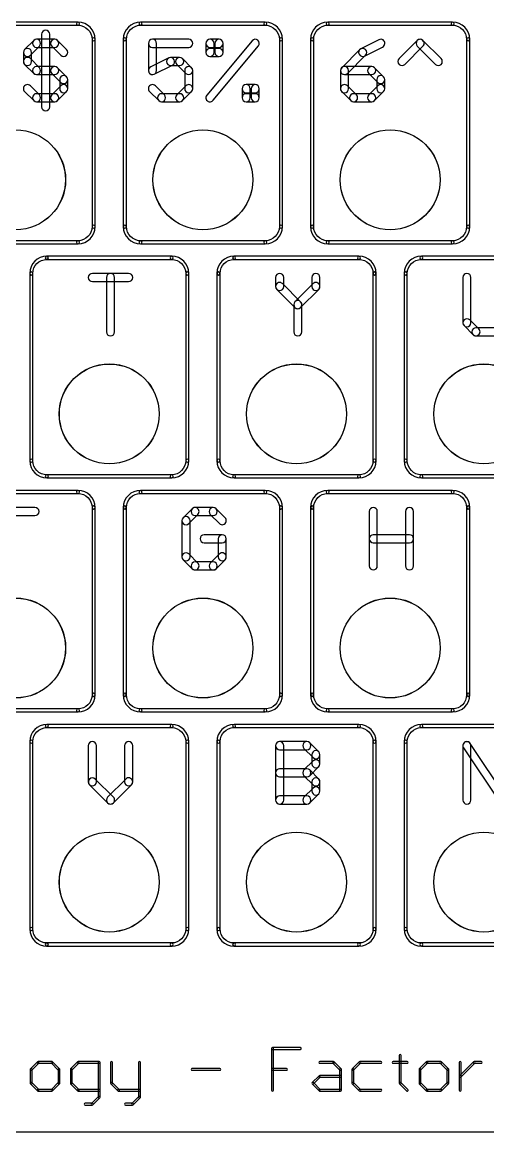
# Model space of a CAD drawing. Extents: x 1.9 to 101, y 1.3 to 100.3.
# Drawn here: x 33.92 to 52.87, y 1.27 to 46.42 of the extents above; entities that cross this region are included whole.
import ezdxf

# ---------------------------------------------------------------- set-up
doc = ezdxf.new("R2010")
doc.units = 0
doc.layers.add('20', color=7, linetype='CONTINUOUS')
doc.layers.add('25', color=6, linetype='CONTINUOUS')

msp = doc.modelspace()

# ---------------------------------------------------------------- linework, layer by layer
at = {"layer": '20'}
msp.add_line((3.175, 1.27), (99.695, 1.27), dxfattribs=at)
for centre, radius in [((33.655, 40.005), 2.0333), ((33.655, 40.005), 2.0307), ((41.275, 40.005), 2.0333), ((41.275, 40.005), 2.0307), ((48.895, 40.005), 2.0333), ((48.895, 40.005), 2.0307), ((37.465, 30.48), 2.0333), ((37.465, 30.48), 2.0307), ((45.085, 30.48), 2.0333), ((45.085, 30.48), 2.0307), ((52.705, 30.48), 2.0333), ((52.705, 30.48), 2.0307), ((33.655, 20.955), 2.0333), ((33.655, 20.955), 2.0307), ((41.275, 20.955), 2.0333), ((41.275, 20.955), 2.0307), ((48.895, 20.955), 2.0333), ((48.895, 20.955), 2.0307), ((37.465, 11.43), 2.0333), ((37.465, 11.43), 2.0307), ((45.085, 11.43), 2.0333), ((45.085, 11.43), 2.0307), ((52.705, 11.43), 2.0333), ((52.705, 11.43), 2.0307)]:
    msp.add_circle(centre, radius, dxfattribs=at)
at = {"layer": '25'}
for points in [[(36.195, 46.4185), (31.115, 46.4185, 1), (31.115, 46.2915), (36.195, 46.2915, 1)], [(34.7097, 45.9254), (34.7097, 42.9765, 1), (35.0399, 42.9765), (35.0399, 45.9254, 1)], [(36.7665, 45.72, 1), (36.8935, 45.72, 0.4142), (36.195, 46.4185, 1), (36.195, 46.2915, -0.4142)], [(38.735, 46.2915, 1), (38.735, 46.4185, 0.4142), (38.0365, 45.72, 1), (38.1635, 45.72, -0.4142)], [(43.815, 46.4185), (38.735, 46.4185, 1), (38.735, 46.2915), (43.815, 46.2915, 1)], [(44.3865, 45.72, 1), (44.5135, 45.72, 0.4142), (43.815, 46.4185, 1), (43.815, 46.2915, -0.4142)], [(46.355, 46.2915, 1), (46.355, 46.4185, 0.4142), (45.6565, 45.72, 1), (45.7835, 45.72, -0.4142)], [(51.435, 46.4185), (46.355, 46.4185, 1), (46.355, 46.2915), (51.435, 46.2915, 1)], [(52.0065, 45.72, 1), (52.1335, 45.72, 0.4142), (51.435, 46.4185, 1), (51.435, 46.2915, -0.4142)], [(34.2543, 45.0714), (34.623, 45.44, 1), (34.3895, 45.6735), (34.0209, 45.3049, 1)], [(34.5062, 45.3917), (35.2434, 45.3917, 1), (35.2434, 45.7219), (34.5062, 45.7219, 1)], [(35.1267, 45.44), (35.4953, 45.0714, 1), (35.7288, 45.3049), (35.3602, 45.6735, 1)], [(36.8935, 38.1), (36.8935, 45.72, 1), (36.7665, 45.72), (36.7665, 38.1, 1)], [(38.0365, 45.72), (38.0365, 38.1, 1), (38.1635, 38.1), (38.1635, 45.72, 1)], [(40.6984, 45.7219), (39.2239, 45.7219, 1), (39.2239, 45.3917), (40.6984, 45.3917, 1)], [(39.0588, 45.5568), (39.0588, 44.4509, 1), (39.389, 44.4509), (39.389, 45.5568, 1)], [(41.5627, 45.3917), (41.9313, 45.3917, 1), (41.9313, 45.7219), (41.5627, 45.7219, 1)], [(41.7278, 45.1882), (41.7278, 45.5568, 1), (41.3976, 45.5568), (41.3976, 45.1882, 1)], [(41.6895, 43.2394), (43.5326, 45.4511, 1), (43.2789, 45.6625), (41.4359, 43.4508, 1)], [(41.7662, 45.5568), (41.7662, 45.1882, 1), (42.0964, 45.1882), (42.0964, 45.5568, 1)], [(44.5135, 38.1), (44.5135, 45.72, 1), (44.3865, 45.72), (44.3865, 38.1, 1)], [(45.6565, 45.72), (45.6565, 38.1, 1), (45.7835, 38.1), (45.7835, 45.72, 1)], [(48.4394, 45.7045), (47.7022, 45.3358, 1), (47.8499, 45.0405), (48.5871, 45.4091, 1)], [(49.4943, 44.7028), (50.2316, 45.44, 1), (49.9981, 45.6735), (49.2609, 44.9363, 1)], [(49.9981, 45.44), (50.7353, 44.7028, 1), (50.9688, 44.9363), (50.2316, 45.6735, 1)], [(52.1335, 38.1), (52.1335, 45.72, 1), (52.0065, 45.72), (52.0065, 38.1, 1)], [(34.3027, 44.8196), (34.3027, 45.1882, 1), (33.9725, 45.1882), (33.9725, 44.8196, 1)], [(41.9313, 45.3533), (41.5627, 45.3533, 1), (41.5627, 45.0231), (41.9313, 45.0231, 1)], [(47.6593, 45.3049), (46.9221, 44.5677, 1), (47.1555, 44.3342), (47.8928, 45.0714, 1)], [(34.623, 44.5677), (34.2543, 44.9363, 1), (34.0209, 44.7028), (34.3895, 44.3342, 1)], [(39.2977, 44.3033), (40.035, 44.6719, 1), (39.8873, 44.9672), (39.1501, 44.5986, 1)], [(39.9611, 44.6545), (40.3297, 44.6545, 1), (40.3297, 44.9847), (39.9611, 44.9847, 1)], [(40.213, 44.7028), (40.5816, 44.3342, 1), (40.8151, 44.5677), (40.4465, 44.9363, 1)], [(35.2434, 44.616), (34.5062, 44.616, 1), (34.5062, 44.2858), (35.2434, 44.2858, 1)], [(35.7288, 44.1991), (35.3602, 44.5677, 1), (35.1267, 44.3342), (35.4953, 43.9656, 1)], [(35.7772, 43.7137), (35.7772, 44.0823, 1), (35.447, 44.0823), (35.447, 43.7137, 1)], [(40.5333, 44.4509), (40.5333, 43.7137, 1), (40.8635, 43.7137), (40.8635, 44.4509, 1)], [(46.8737, 44.4509), (46.8737, 43.7137, 1), (47.2039, 43.7137), (47.2039, 44.4509, 1)], [(48.1446, 44.616), (47.0388, 44.616, 1), (47.0388, 44.2858), (48.1446, 44.2858, 1)], [(48.63, 44.1991), (48.2614, 44.5677, 1), (48.0279, 44.3342), (48.3965, 43.9656, 1)], [(48.6784, 43.7137), (48.6784, 44.0823, 1), (48.3482, 44.0823), (48.3482, 43.7137, 1)], [(34.0209, 43.597), (34.3895, 43.2284, 1), (34.623, 43.4618), (34.2543, 43.8305, 1)], [(35.3602, 43.2284), (35.7288, 43.597, 1), (35.4953, 43.8305), (35.1267, 43.4618, 1)], [(39.7093, 43.4618), (39.3406, 43.8305, 1), (39.1072, 43.597), (39.4758, 43.2284, 1)], [(40.5816, 43.8305), (40.213, 43.4618, 1), (40.4465, 43.2284), (40.8151, 43.597, 1)], [(43.2023, 43.3451), (43.2023, 43.7137, 1), (42.8721, 43.7137), (42.8721, 43.3451, 1)], [(43.0372, 43.5486), (43.4058, 43.5486, 1), (43.4058, 43.8788), (43.0372, 43.8788, 1)], [(43.2407, 43.7137), (43.2407, 43.3451, 1), (43.5709, 43.3451), (43.5709, 43.7137, 1)], [(46.9221, 43.597), (47.2907, 43.2284, 1), (47.5242, 43.4618), (47.1555, 43.8305, 1)], [(48.2614, 43.2284), (48.63, 43.597, 1), (48.3965, 43.8305), (48.0279, 43.4618, 1)], [(34.5062, 43.18), (35.2434, 43.18, 1), (35.2434, 43.5102), (34.5062, 43.5102, 1)], [(40.3297, 43.5102), (39.5925, 43.5102, 1), (39.5925, 43.18), (40.3297, 43.18, 1)], [(43.4058, 43.5102), (43.0372, 43.5102, 1), (43.0372, 43.18), (43.4058, 43.18, 1)], [(47.4074, 43.18), (48.1446, 43.18, 1), (48.1446, 43.5102), (47.4074, 43.5102, 1)], [(36.195, 37.5285, 1), (36.195, 37.4015, 0.4142), (36.8935, 38.1, 1), (36.7665, 38.1, -0.4142)], [(38.1635, 38.1, 1), (38.0365, 38.1, 0.4142), (38.735, 37.4015, 1), (38.735, 37.5285, -0.4142)], [(43.815, 37.5285, 1), (43.815, 37.4015, 0.4142), (44.5135, 38.1, 1), (44.3865, 38.1, -0.4142)], [(45.7835, 38.1, 1), (45.6565, 38.1, 0.4142), (46.355, 37.4015, 1), (46.355, 37.5285, -0.4142)], [(51.435, 37.5285, 1), (51.435, 37.4015, 0.4142), (52.1335, 38.1, 1), (52.0065, 38.1, -0.4142)], [(31.115, 37.4015), (36.195, 37.4015, 1), (36.195, 37.5285), (31.115, 37.5285, 1)], [(38.735, 37.4015), (43.815, 37.4015, 1), (43.815, 37.5285), (38.735, 37.5285, 1)], [(46.355, 37.4015), (51.435, 37.4015, 1), (51.435, 37.5285), (46.355, 37.5285, 1)], [(34.925, 36.7665, 1), (34.925, 36.8935, 0.4142), (34.2265, 36.195, 1), (34.3535, 36.195, -0.4142)], [(40.005, 36.8935), (34.925, 36.8935, 1), (34.925, 36.7665), (40.005, 36.7665, 1)], [(40.5765, 36.195, 1), (40.7035, 36.195, 0.4142), (40.005, 36.8935, 1), (40.005, 36.7665, -0.4142)], [(42.545, 36.7665, 1), (42.545, 36.8935, 0.4142), (41.8465, 36.195, 1), (41.9735, 36.195, -0.4142)], [(47.625, 36.8935), (42.545, 36.8935, 1), (42.545, 36.7665), (47.625, 36.7665, 1)], [(48.1965, 36.195, 1), (48.3235, 36.195, 0.4142), (47.625, 36.8935, 1), (47.625, 36.7665, -0.4142)], [(50.165, 36.7665, 1), (50.165, 36.8935, 0.4142), (49.4665, 36.195, 1), (49.5935, 36.195, -0.4142)], [(55.245, 36.8935), (50.165, 36.8935, 1), (50.165, 36.7665), (55.245, 36.7665, 1)], [(34.2265, 36.195), (34.2265, 28.575, 1), (34.3535, 28.575), (34.3535, 36.195, 1)], [(36.7782, 35.8667), (38.2527, 35.8667, 1), (38.2527, 36.1969), (36.7782, 36.1969, 1)], [(37.6805, 33.8201), (37.6805, 36.0318, 1), (37.3503, 36.0318), (37.3503, 33.8201, 1)], [(40.7035, 28.575), (40.7035, 36.195, 1), (40.5765, 36.195), (40.5765, 28.575, 1)], [(41.8465, 36.195), (41.8465, 28.575, 1), (41.9735, 28.575), (41.9735, 36.195, 1)], [(44.2331, 36.0318), (44.2331, 35.6632, 1), (44.5633, 35.6632), (44.5633, 36.0318, 1)], [(46.0378, 35.6632), (46.0378, 36.0318, 1), (45.7076, 36.0318), (45.7076, 35.6632, 1)], [(48.3235, 28.575), (48.3235, 36.195, 1), (48.1965, 36.195), (48.1965, 28.575, 1)], [(49.4665, 36.195), (49.4665, 28.575, 1), (49.5935, 28.575), (49.5935, 36.195, 1)], [(51.8531, 36.0318), (51.8531, 34.1887, 1), (52.1833, 34.1887), (52.1833, 36.0318, 1)], [(44.2815, 35.5464), (45.0187, 34.8092, 1), (45.2522, 35.0427), (44.5149, 35.7799, 1)], [(45.2522, 34.8092), (45.9894, 35.5464, 1), (45.7559, 35.7799), (45.0187, 35.0427, 1)], [(44.9703, 34.9259), (44.9703, 33.8201, 1), (45.3005, 33.8201), (45.3005, 34.9259, 1)], [(51.9015, 34.072), (52.2701, 33.7034, 1), (52.5036, 33.9368), (52.1349, 34.3055, 1)], [(52.3868, 33.655), (53.124, 33.655, 1), (53.124, 33.9852), (52.3868, 33.9852, 1)], [(34.3535, 28.575, 1), (34.2265, 28.575, 0.4142), (34.925, 27.8765, 1), (34.925, 28.0035, -0.4142)], [(40.005, 28.0035, 1), (40.005, 27.8765, 0.4142), (40.7035, 28.575, 1), (40.5765, 28.575, -0.4142)], [(41.9735, 28.575, 1), (41.8465, 28.575, 0.4142), (42.545, 27.8765, 1), (42.545, 28.0035, -0.4142)], [(47.625, 28.0035, 1), (47.625, 27.8765, 0.4142), (48.3235, 28.575, 1), (48.1965, 28.575, -0.4142)], [(49.5935, 28.575, 1), (49.4665, 28.575, 0.4142), (50.165, 27.8765, 1), (50.165, 28.0035, -0.4142)], [(34.925, 27.8765), (40.005, 27.8765, 1), (40.005, 28.0035), (34.925, 28.0035, 1)], [(42.545, 27.8765), (47.625, 27.8765, 1), (47.625, 28.0035), (42.545, 28.0035, 1)], [(50.165, 27.8765), (55.245, 27.8765, 1), (55.245, 28.0035), (50.165, 28.0035, 1)], [(36.195, 27.3685), (31.115, 27.3685, 1), (31.115, 27.2415), (36.195, 27.2415, 1)], [(36.7665, 26.67, 1), (36.8935, 26.67, 0.4142), (36.195, 27.3685, 1), (36.195, 27.2415, -0.4142)], [(38.735, 27.2415, 1), (38.735, 27.3685, 0.4142), (38.0365, 26.67, 1), (38.1635, 26.67, -0.4142)], [(43.815, 27.3685), (38.735, 27.3685, 1), (38.735, 27.2415), (43.815, 27.2415, 1)], [(44.3865, 26.67, 1), (44.5135, 26.67, 0.4142), (43.815, 27.3685, 1), (43.815, 27.2415, -0.4142)], [(46.355, 27.2415, 1), (46.355, 27.3685, 0.4142), (45.6565, 26.67, 1), (45.7835, 26.67, -0.4142)], [(51.435, 27.3685), (46.355, 27.3685, 1), (46.355, 27.2415), (51.435, 27.2415, 1)], [(52.0065, 26.67, 1), (52.1335, 26.67, 0.4142), (51.435, 27.3685, 1), (51.435, 27.2415, -0.4142)], [(32.9682, 26.3417), (34.4427, 26.3417, 1), (34.4427, 26.6719), (32.9682, 26.6719, 1)], [(36.8935, 19.05), (36.8935, 26.67, 1), (36.7665, 26.67), (36.7665, 19.05, 1)], [(38.0365, 26.67), (38.0365, 19.05, 1), (38.1635, 19.05), (38.1635, 26.67, 1)], [(40.8401, 26.6235), (40.4715, 26.2549, 1), (40.7049, 26.0214), (41.0736, 26.39, 1)], [(41.694, 26.6719), (40.9568, 26.6719, 1), (40.9568, 26.3417), (41.694, 26.3417, 1)], [(42.1794, 26.2549), (41.8108, 26.6235, 1), (41.5773, 26.39), (41.9459, 26.0214, 1)], [(44.5135, 19.05), (44.5135, 26.67, 1), (44.3865, 26.67), (44.3865, 19.05, 1)], [(45.6565, 26.67), (45.6565, 19.05, 1), (45.7835, 19.05), (45.7835, 26.67, 1)], [(48.3733, 24.2951), (48.3733, 26.5068, 1), (48.0431, 26.5068), (48.0431, 24.2951, 1)], [(49.5176, 26.5068), (49.5176, 24.2951, 1), (49.8478, 24.2951), (49.8478, 26.5068, 1)], [(52.1335, 19.05), (52.1335, 26.67, 1), (52.0065, 26.67), (52.0065, 19.05, 1)], [(40.4231, 26.1382), (40.4231, 24.6637, 1), (40.7533, 24.6637), (40.7533, 26.1382, 1)], [(42.0627, 25.566), (41.3254, 25.566, 1), (41.3254, 25.2358), (42.0627, 25.2358, 1)], [(42.2278, 24.6637), (42.2278, 25.4009, 1), (41.8976, 25.4009), (41.8976, 24.6637, 1)], [(48.2082, 25.2358), (49.6827, 25.2358, 1), (49.6827, 25.566), (48.2082, 25.566, 1)], [(40.4715, 24.547), (40.8401, 24.1784, 1), (41.0736, 24.4118), (40.7049, 24.7805, 1)], [(40.9568, 24.13), (41.694, 24.13, 1), (41.694, 24.4602), (40.9568, 24.4602, 1)], [(41.8108, 24.1784), (42.1794, 24.547, 1), (41.9459, 24.7805), (41.5773, 24.4118, 1)], [(36.195, 18.4785, 1), (36.195, 18.3515, 0.4142), (36.8935, 19.05, 1), (36.7665, 19.05, -0.4142)], [(38.1635, 19.05, 1), (38.0365, 19.05, 0.4142), (38.735, 18.3515, 1), (38.735, 18.4785, -0.4142)], [(43.815, 18.4785, 1), (43.815, 18.3515, 0.4142), (44.5135, 19.05, 1), (44.3865, 19.05, -0.4142)], [(45.7835, 19.05, 1), (45.6565, 19.05, 0.4142), (46.355, 18.3515, 1), (46.355, 18.4785, -0.4142)], [(51.435, 18.4785, 1), (51.435, 18.3515, 0.4142), (52.1335, 19.05, 1), (52.0065, 19.05, -0.4142)], [(31.115, 18.3515), (36.195, 18.3515, 1), (36.195, 18.4785), (31.115, 18.4785, 1)], [(38.735, 18.3515), (43.815, 18.3515, 1), (43.815, 18.4785), (38.735, 18.4785, 1)], [(46.355, 18.3515), (51.435, 18.3515, 1), (51.435, 18.4785), (46.355, 18.4785, 1)], [(34.925, 17.7165, 1), (34.925, 17.8435, 0.4142), (34.2265, 17.145, 1), (34.3535, 17.145, -0.4142)], [(40.005, 17.8435), (34.925, 17.8435, 1), (34.925, 17.7165), (40.005, 17.7165, 1)], [(40.5765, 17.145, 1), (40.7035, 17.145, 0.4142), (40.005, 17.8435, 1), (40.005, 17.7165, -0.4142)], [(42.545, 17.7165, 1), (42.545, 17.8435, 0.4142), (41.8465, 17.145, 1), (41.9735, 17.145, -0.4142)], [(47.625, 17.8435), (42.545, 17.8435, 1), (42.545, 17.7165), (47.625, 17.7165, 1)], [(48.1965, 17.145, 1), (48.3235, 17.145, 0.4142), (47.625, 17.8435, 1), (47.625, 17.7165, -0.4142)], [(50.165, 17.7165, 1), (50.165, 17.8435, 0.4142), (49.4665, 17.145, 1), (49.5935, 17.145, -0.4142)], [(55.245, 17.8435), (50.165, 17.8435, 1), (50.165, 17.7165), (55.245, 17.7165, 1)], [(34.2265, 17.145), (34.2265, 9.525, 1), (34.3535, 9.525), (34.3535, 17.145, 1)], [(40.7035, 9.525), (40.7035, 17.145, 1), (40.5765, 17.145), (40.5765, 9.525, 1)], [(41.8465, 17.145), (41.8465, 9.525, 1), (41.9735, 9.525), (41.9735, 17.145, 1)], [(48.3235, 9.525), (48.3235, 17.145, 1), (48.1965, 17.145), (48.1965, 9.525, 1)], [(49.4665, 17.145), (49.4665, 9.525, 1), (49.5935, 9.525), (49.5935, 17.145, 1)], [(36.6131, 16.9818), (36.6131, 15.5073, 1), (36.9433, 15.5073), (36.9433, 16.9818, 1)], [(38.4178, 15.5073), (38.4178, 16.9818, 1), (38.0876, 16.9818), (38.0876, 15.5073, 1)], [(44.5633, 14.7701), (44.5633, 16.9818, 1), (44.2331, 16.9818), (44.2331, 14.7701, 1)], [(44.3982, 16.8167), (45.504, 16.8167, 1), (45.504, 17.1469), (44.3982, 17.1469, 1)], [(45.3873, 16.865), (45.7559, 16.4964, 1), (45.9894, 16.7299), (45.6208, 17.0985, 1)], [(45.7076, 16.6132), (45.7076, 16.2446, 1), (46.0378, 16.2446), (46.0378, 16.6132, 1)], [(52.1833, 14.7701), (52.1833, 16.9818, 1), (51.8531, 16.9818), (51.8531, 14.7701, 1)], [(51.8808, 16.8902), (53.3553, 14.6785, 1), (53.63, 14.8617), (52.1556, 17.0734, 1)], [(45.7559, 16.3613), (45.3873, 15.9927, 1), (45.6208, 15.7592), (45.9894, 16.1278, 1)], [(44.3982, 15.7108), (45.504, 15.7108, 1), (45.504, 16.041), (44.3982, 16.041, 1)], [(45.3873, 15.7592), (45.7559, 15.3906, 1), (45.9894, 15.6241), (45.6208, 15.9927, 1)], [(36.6615, 15.3906), (37.3987, 14.6534, 1), (37.6322, 14.8868), (36.8949, 15.6241, 1)], [(37.6322, 14.6534), (38.3694, 15.3906, 1), (38.1359, 15.6241), (37.3987, 14.8868, 1)], [(45.7076, 15.5073), (45.7076, 15.1387, 1), (46.0378, 15.1387), (46.0378, 15.5073, 1)], [(45.504, 14.9352), (44.3982, 14.9352, 1), (44.3982, 14.605), (45.504, 14.605, 1)], [(45.7559, 15.2555), (45.3873, 14.8868, 1), (45.6208, 14.6534), (45.9894, 15.022, 1)], [(34.3535, 9.525, 1), (34.2265, 9.525, 0.4142), (34.925, 8.8265, 1), (34.925, 8.9535, -0.4142)], [(40.005, 8.9535, 1), (40.005, 8.8265, 0.4142), (40.7035, 9.525, 1), (40.5765, 9.525, -0.4142)], [(41.9735, 9.525, 1), (41.8465, 9.525, 0.4142), (42.545, 8.8265, 1), (42.545, 8.9535, -0.4142)], [(47.625, 8.9535, 1), (47.625, 8.8265, 0.4142), (48.3235, 9.525, 1), (48.1965, 9.525, -0.4142)], [(49.5935, 9.525, 1), (49.4665, 9.525, 0.4142), (50.165, 8.8265, 1), (50.165, 8.9535, -0.4142)], [(34.925, 8.8265), (40.005, 8.8265, 1), (40.005, 8.9535), (34.925, 8.9535, 1)], [(42.545, 8.8265), (47.625, 8.8265, 1), (47.625, 8.9535), (42.545, 8.9535, 1)], [(50.165, 8.8265), (55.245, 8.8265, 1), (55.245, 8.9535), (50.165, 8.9535, 1)], [(44.1439, 2.9591), (44.1439, 4.6624, 1), (44.0677, 4.6624), (44.0677, 2.9591, 1)], [(44.1058, 4.6243), (45.2413, 4.6243, 1), (45.2413, 4.7005), (44.1058, 4.7005, 1)], [(34.5398, 4.1215), (34.2559, 3.8377, 1), (34.3098, 3.7838), (34.5937, 4.0677, 1)], [(35.1345, 4.1327), (34.5668, 4.1327, 1), (34.5668, 4.0565), (35.1345, 4.0565, 1)], [(35.4453, 3.8377), (35.1615, 4.1215, 1), (35.1076, 4.0677), (35.3914, 3.7838, 1)], [(36.177, 4.1215), (35.8931, 3.8377, 1), (35.947, 3.7838), (36.2309, 4.0677, 1)], [(37.0555, 4.1327), (36.2039, 4.1327, 1), (36.2039, 4.0565), (37.0555, 4.0565, 1)], [(37.0936, 2.6752), (37.0936, 4.0946, 1), (37.0174, 4.0946), (37.0174, 2.6752, 1)], [(37.5191, 4.0946), (37.5191, 3.243, 1), (37.5953, 3.243), (37.5953, 4.0946, 1)], [(38.6546, 4.0946), (38.6546, 2.6752, 1), (38.7308, 2.6752), (38.7308, 4.0946, 1)], [(46.0269, 4.0565), (46.5946, 4.0565, 1), (46.5946, 4.1327), (46.0269, 4.1327, 1)], [(46.5677, 4.0677), (46.8515, 3.7838, 1), (46.9054, 3.8377), (46.6215, 4.1215, 1)], [(47.6371, 4.1215), (47.3532, 3.8377, 1), (47.4071, 3.7838), (47.691, 4.0677, 1)], [(48.5156, 4.1327), (47.664, 4.1327, 1), (47.664, 4.0565), (48.5156, 4.0565, 1)], [(49.0173, 4.0565), (49.585, 4.0565, 1), (49.585, 4.1327), (49.0173, 4.1327, 1)], [(49.2631, 4.3785), (49.2631, 3.243, 1), (49.3393, 3.243), (49.3393, 4.3785, 1)], [(50.3657, 4.1215), (50.0818, 3.8377, 1), (50.1357, 3.7838), (50.4195, 4.0677, 1)], [(50.9604, 4.1327), (50.3926, 4.1327, 1), (50.3926, 4.0565), (50.9604, 4.0565, 1)], [(51.2712, 3.8377), (50.9873, 4.1215, 1), (50.9334, 4.0677), (51.2173, 3.7838, 1)], [(51.7728, 3.4999), (52.3406, 4.0677, 1), (52.2867, 4.1215), (51.7189, 3.5538, 1)], [(51.784, 2.9591), (51.784, 4.0946, 1), (51.7078, 4.0946), (51.7078, 2.9591, 1)], [(52.3136, 4.0565), (52.5975, 4.0565, 1), (52.5975, 4.1327), (52.3136, 4.1327, 1)], [(34.2448, 3.8107), (34.2448, 3.243, 1), (34.321, 3.243), (34.321, 3.8107, 1)], [(35.4565, 3.243), (35.4565, 3.8107, 1), (35.3803, 3.8107), (35.3803, 3.243, 1)], [(35.8819, 3.8107), (35.8819, 3.243, 1), (35.9581, 3.243), (35.9581, 3.8107, 1)], [(40.8315, 3.7726), (41.967, 3.7726, 1), (41.967, 3.8488), (40.8315, 3.8488, 1)], [(44.1058, 3.7726), (44.6736, 3.7726, 1), (44.6736, 3.8488), (44.1058, 3.8488, 1)], [(46.8404, 3.8107), (46.8404, 2.9591, 1), (46.9166, 2.9591), (46.9166, 3.8107, 1)], [(47.342, 3.8107), (47.342, 3.243, 1), (47.4182, 3.243), (47.4182, 3.8107, 1)], [(50.0706, 3.8107), (50.0706, 3.243, 1), (50.1468, 3.243), (50.1468, 3.8107, 1)], [(51.2823, 3.243), (51.2823, 3.8107, 1), (51.2061, 3.8107), (51.2061, 3.243, 1)], [(34.2559, 3.216), (34.5398, 2.9322, 1), (34.5937, 2.986), (34.3098, 3.2699, 1)], [(35.1614, 2.9322), (35.4453, 3.216, 1), (35.3914, 3.2699), (35.1076, 2.986, 1)], [(35.8931, 3.216), (36.177, 2.9322, 1), (36.2309, 2.986), (35.947, 3.2699, 1)], [(37.5303, 3.216), (37.8141, 2.9322, 1), (37.868, 2.986), (37.5841, 3.2699, 1)], [(45.7699, 3.216), (46.0538, 3.4999, 1), (45.9999, 3.5538), (45.716, 3.2699, 1)], [(46.0538, 2.986), (45.7699, 3.2699, 1), (45.716, 3.216), (45.9999, 2.9322, 1)], [(46.0269, 3.4888), (46.8785, 3.4888, 1), (46.8785, 3.565), (46.0269, 3.565, 1)], [(47.3532, 3.216), (47.6371, 2.9322, 1), (47.691, 2.986), (47.4071, 3.2699, 1)], [(49.2742, 3.216), (49.5581, 2.9322, 1), (49.612, 2.986), (49.3281, 3.2699, 1)], [(50.0818, 3.216), (50.3657, 2.9322, 1), (50.4195, 2.986), (50.1357, 3.2699, 1)], [(50.9873, 2.9322), (51.2712, 3.216, 1), (51.2173, 3.2699), (50.9334, 2.986, 1)], [(34.5668, 2.921), (35.1345, 2.921, 1), (35.1345, 2.9972), (34.5668, 2.9972, 1)], [(36.2039, 2.921), (37.0555, 2.921, 1), (37.0555, 2.9972), (36.2039, 2.9972, 1)], [(36.7986, 2.3644), (37.0825, 2.6483, 1), (37.0286, 2.7022), (36.7447, 2.4183, 1)], [(37.8411, 2.921), (38.6927, 2.921, 1), (38.6927, 2.9972), (37.8411, 2.9972, 1)], [(38.6658, 2.7022), (38.3819, 2.4183, 1), (38.4358, 2.3644), (38.7196, 2.6483, 1)], [(46.8785, 2.9972), (46.0269, 2.9972, 1), (46.0269, 2.921), (46.8785, 2.921, 1)], [(47.664, 2.921), (48.5156, 2.921, 1), (48.5156, 2.9972), (47.664, 2.9972, 1)], [(50.3926, 2.921), (50.9604, 2.921, 1), (50.9604, 2.9972), (50.3926, 2.9972, 1)], [(36.4878, 2.3533), (36.7717, 2.3533, 1), (36.7717, 2.4295), (36.4878, 2.4295, 1)], [(38.4088, 2.4295), (38.1249, 2.4295, 1), (38.1249, 2.3533), (38.4088, 2.3533, 1)]]:
    msp.add_lwpolyline(points, format="xyb", close=True, dxfattribs=at)

doc.saveas('drawing.dxf')
